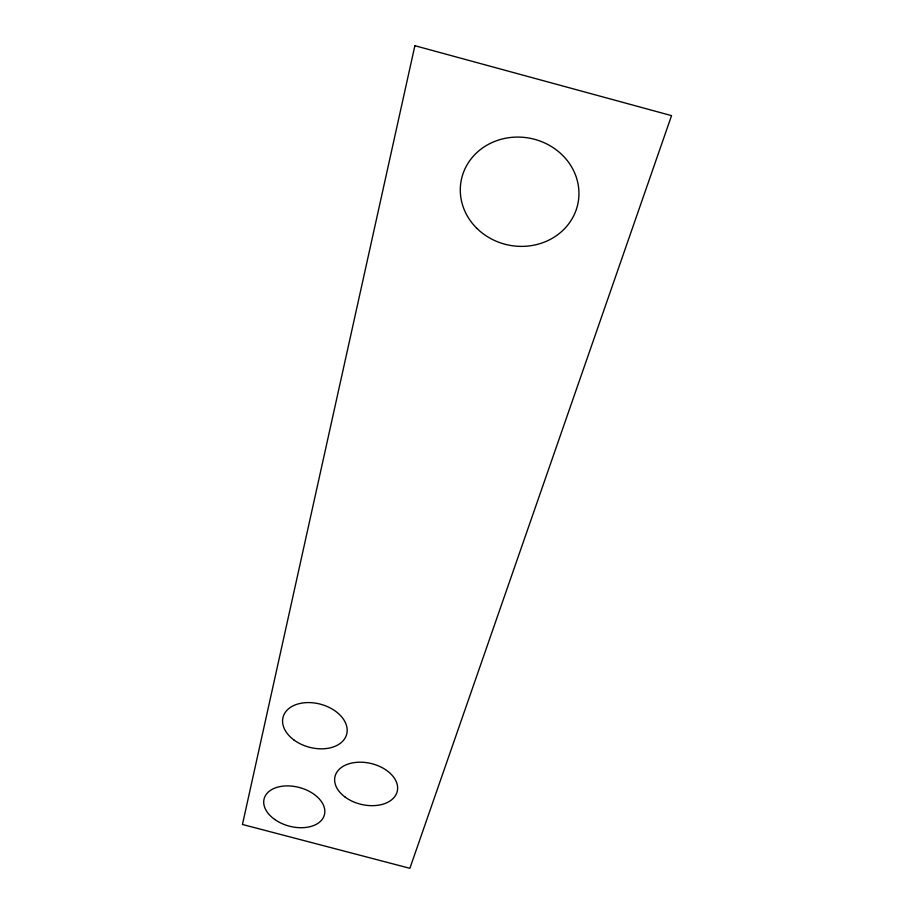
<?xml version="1.0" encoding="UTF-8"?>
<svg xmlns="http://www.w3.org/2000/svg" width="914" height="914" viewBox="0 0 914 914"><rect width="100%" height="100%" fill="white"/><g stroke="black" fill="none" stroke-linecap="round" stroke-linejoin="round"><path stroke-width="1.37" d="M414.876 45.7L242.45 824.474L409.883 868.3L671.55 115.632L414.876 45.7M345.126 797.088A31.99 21.022 13.3 0 0 396.973 792.324A31.99 21.022 13.3 0 0 356.277 762.367A31.99 21.022 13.3 0 0 345.126 797.088M293.874 739.929A32.927 22.233 15.2 0 0 346.635 734.388A32.927 22.233 15.2 0 0 304.122 702.797A32.927 22.233 15.2 0 0 293.874 739.929M274.611 819.39A31.19 19.971 15 0 0 324.379 814.968A31.19 19.971 15 0 0 283.82 786.051A31.19 19.971 15 0 0 274.611 819.39M476.845 228.329A59.49 54.474 10.6 0 0 576.608 208.598A59.49 54.474 10.6 0 0 505.419 138.277A59.49 54.474 10.6 0 0 476.845 228.329"/></g></svg>
